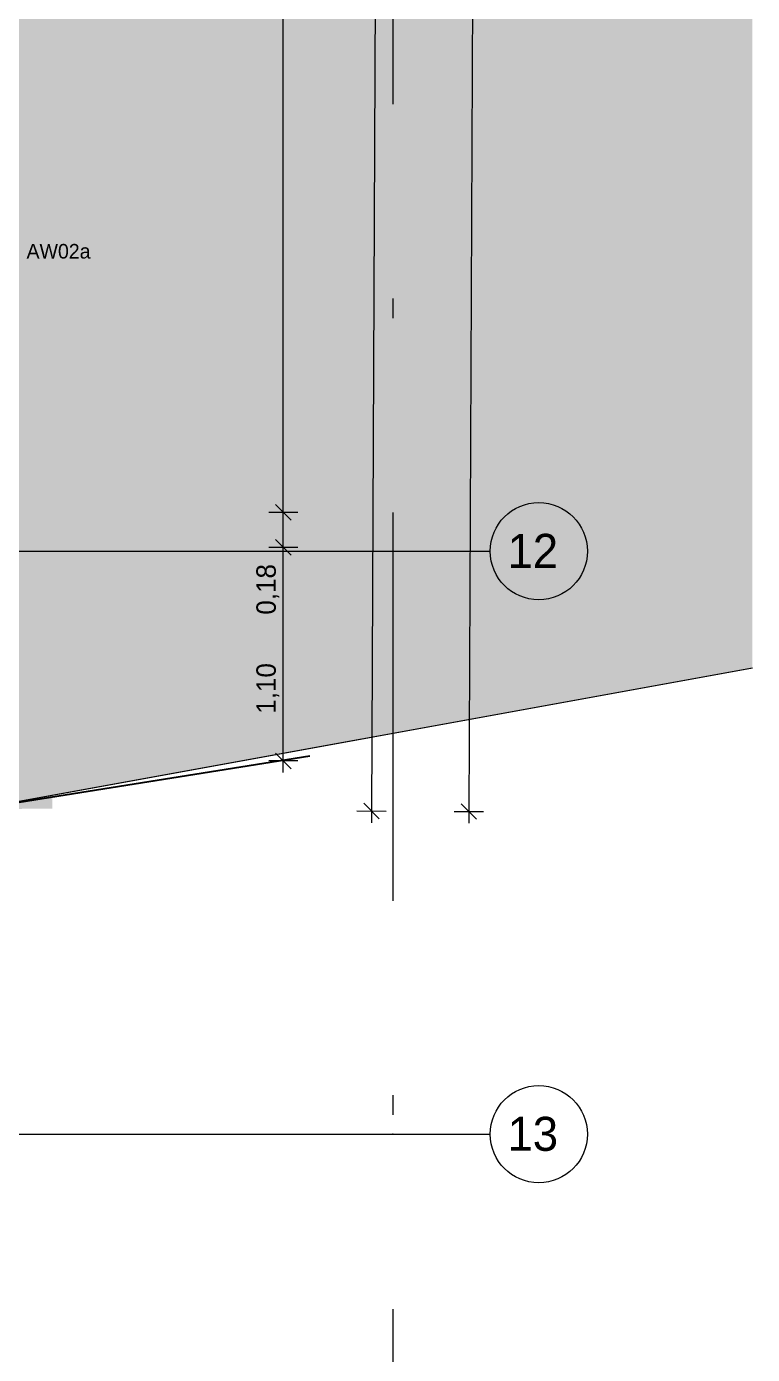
# Model space of a CAD drawing. Header units: metres. Extents: x -3.9 to 83, y -38 to 6.2.
# Drawn here: x 19.12 to 22.85, y -34.13 to -27.3 of the extents above; entities that cross this region are included whole.
import ezdxf

# ---------------------------------------------------------------- set-up
doc = ezdxf.new("R2010")
doc.units = ezdxf.units.M
doc.header["$MEASUREMENT"] = 0
for name, pattern in [('Achse', [0.004, 0.002, -0.001, 0, -0.001]), ('Grenzlinie', [0.008, 0.003, -0.005]), ('GRUNDGRENZE nicht verm', [0.03, 0.02, -0.01])]:
    doc.linetypes.add(name, pattern=pattern)
for name, color, linetype in [('0._EG PP_2_000 Achsraster', 7, 'Continuous'), ('0._EG PP_2_725 Nachbarbebauung', 7, 'Continuous'), ('0._EG PP_2_915 Allgemein Beschriftung.x', 7, 'Continuous'), ('0._EG PP_2_950 Polierplan Bemaßung', 7, 'Continuous'), ('0._EG PP_2_Bauwerke_Gebäude - Haus Signatur.verm', 7, 'Continuous'), ('0._EG PP_2_Kataster Grenzen_Grundstücksgrenze.verm', 7, 'Continuous'), ('0._EG PP_2_Neubau_840 Baulinien', 7, 'Continuous')]:
    doc.layers.add(name, color=color, linetype=linetype)
doc.styles.add('ERSTELLTER_STIL_2', font='')
doc.styles.get('ERSTELLTER_STIL_2').set_extended_font_data('Eurostile')

msp = doc.modelspace()

# ---------------------------------------------------------------- hatches: boundary and pattern name
at = {"layer": '0._EG PP_2_725 Nachbarbebauung', "linetype": 'Continuous', "lineweight": 0, "true_color": 0x1f1f1f}
msp.add_hatch(color=250, dxfattribs=at).paths.add_polyline_path([(18.9035, -19.5703), (18.8486, -31.3281), (22.8486, -30.6006), (22.8486, -17.2095), (18.9154, -17.7942)])
at = {"layer": '0._EG PP_2_Bauwerke_Gebäude - Haus Signatur.verm', "linetype": 'Continuous', "lineweight": 13}
msp.add_hatch(color=254, dxfattribs=at).paths.add_polyline_path([(18.8488, -31.3281), (19.2488, -31.3242), (19.1968, -25.8946), (19.2346, -25.8918), (19.3001, -19.9042), (21.9972, -19.407), (21.9247, -19.0136), (18.9037, -19.5705), (18.8387, -25.5199), (18.7932, -25.5233)])

# ---------------------------------------------------------------- linework, layer by layer
at = {"layer": '0._EG PP_2_000 Achsraster', "color": 5, "linetype": 'Achse', "lineweight": 0, "ltscale": 1000}
for p, q in [((21, 3), (21, -36)), ((-1.5, -30), (21, -30)), ((21, -30), (21.5, -30)), ((-1.5, -33), (21, -33)), ((21, -33), (21.5, -33))]:
    msp.add_line(p, q, dxfattribs=at)
at = {"layer": '0._EG PP_2_000 Achsraster', "color": 5, "linetype": 'Continuous', "lineweight": 0, "ltscale": 1000}
for centre in [(21.75, -30), (21.75, -33)]:
    msp.add_circle(centre, 0.25, dxfattribs=at)
at = {"layer": '0._EG PP_2_000 Achsraster', "color": 5, "linetype": 'Achse', "lineweight": 0, "ltscale": 1000}
for p in [(21, -30), (21, -30), (21, -33), (21, -33)]:
    msp.add_point(p, dxfattribs=at)
at = {"layer": '0._EG PP_2_725 Nachbarbebauung', "color": 8, "linetype": 'Continuous', "lineweight": 13, "ltscale": 1000, "flags": 128}
msp.add_lwpolyline([(22.8486, -17.2095), (18.9154, -17.7942), (18.9035, -19.5703), (18.8486, -31.3281), (22.8486, -30.6006)], dxfattribs=at)
at = {"layer": '0._EG PP_2_950 Polierplan Bemaßung', "color": 1, "linetype": 'Continuous', "lineweight": 13, "ltscale": 1000, "true_color": 0xfb0106}
for p, q in [((21.529, -0.0125), (21.39, -31.3394)), ((20.9422, -19.5794), (20.89, -31.3371)), ((20.8502, -31.297), (20.9298, -31.3773)), ((20.815, -31.3368), (20.965, -31.3375)), ((20.89, -31.3371), (20.8898, -31.3971)), ((21.315, -31.339), (21.465, -31.3397)), ((21.3502, -31.2992), (21.4298, -31.3795)), ((21.39, -31.3394), (21.3898, -31.3994))]:
    msp.add_line(p, q, dxfattribs=at)
at = {"layer": '0._EG PP_2_950 Polierplan Bemaßung', "color": 76, "linetype": 'Continuous', "lineweight": 13, "ltscale": 1000, "true_color": 0x3f7f02}
for p, q in [((20.4361, -29.8), (20.4361, -21.675)), ((20.3961, -29.76), (20.4761, -29.84)), ((20.5111, -29.8), (20.3611, -29.8)), ((20.4361, -29.98), (20.4361, -29.8)), ((20.5111, -29.98), (20.3611, -29.98)), ((20.3961, -29.94), (20.4761, -30.02)), ((20.4361, -31.0794), (20.4361, -29.98)), ((20.5111, -31.0794), (20.3611, -31.0794)), ((20.3961, -31.0394), (20.4761, -31.1194)), ((20.4361, -31.1394), (20.4361, -31.0794))]:
    msp.add_line(p, q, dxfattribs=at)
at = {"layer": '0._EG PP_2_Kataster Grenzen_Grundstücksgrenze.verm', "color": 96, "linetype": 'GRUNDGRENZE nicht verm', "lineweight": 13, "ltscale": 1000, "true_color": 0x007e00}
msp.add_line((18.947, -31.3102), (22.8486, -30.6006), dxfattribs=at)
at = {"layer": '0._EG PP_2_Neubau_840 Baulinien', "color": 1, "linetype": 'Grenzlinie', "lineweight": 25, "ltscale": 1000, "true_color": 0xfb0106, "flags": 128}
msp.add_lwpolyline([(-2.7377, -37.8391), (0.1189, -37.4187), (0.0665, -34.0269), (18.8486, -31.3281), (22.8486, -30.6897)], dxfattribs=at)
msp.add_lwpolyline([(-2.7377, -37.8391), (0.1189, -37.4187), (0.0665, -34.0269), (18.8486, -31.3281), (22.8486, -30.6897)], dxfattribs=at)

# ---------------------------------------------------------------- texts
at = {"layer": '0._EG PP_2_000 Achsraster', "color": 5, "linetype": 'Continuous', "lineweight": 0, "char_height": 0.175, "attachment_point": 1, "style": 'ERSTELLTER_STIL_2'}
for s, insert in [('\\A1;{\\pql;\\pt0;\\fEurostile|b0|i0|c0|p0;\\W1.000000;12}', (21.589, -29.9107)), ('\\A1;{\\pql;\\pt0;\\fEurostile|b0|i0|c0|p0;\\W1.000000;13}', (21.589, -32.9107))]:
    msp.add_mtext(s, dxfattribs=dict(at, insert=insert))
at = {"layer": '0._EG PP_2_915 Allgemein Beschriftung.x', "color": 7, "linetype": 'Continuous', "lineweight": 13, "insert": (19.1157, -28.4568), "char_height": 0.075, "attachment_point": 4, "style": 'ERSTELLTER_STIL_2'}
msp.add_mtext('\\A1;{\\pql;\\fEurostile|b0|i0|c0|p0;\\W1.000000;AW02a}', dxfattribs=at)
at = {"layer": '0._EG PP_2_950 Polierplan Bemaßung', "color": 76, "linetype": 'Continuous', "lineweight": 13, "true_color": 0x3f7f02, "char_height": 0.1, "width": 0.306373, "attachment_point": 7, "rotation": 90, "style": 'ERSTELLTER_STIL_2'}
for s, insert in [('\\A1;{\\pql;\\fEurostile|b0|i0|c0|p0;\\W1.000000;0,18}', (20.4161, -30.3264)), ('\\A1;{\\pql;\\fEurostile|b0|i0|c0|p0;\\W1.000000;1,10}', (20.4161, -30.8361))]:
    msp.add_mtext(s, dxfattribs=dict(at, insert=insert))

doc.saveas('drawing.dxf')
